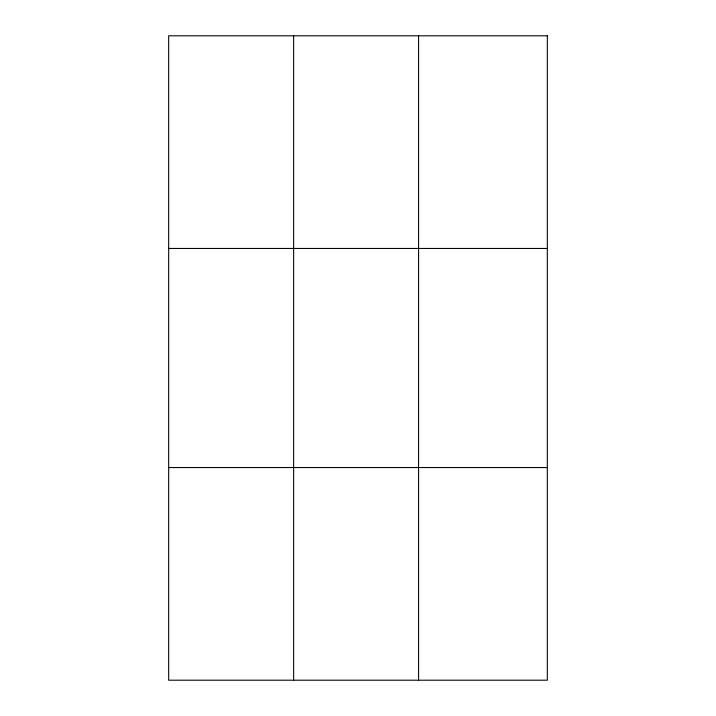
<?xml version="1.0" encoding="UTF-8"?>
<svg xmlns="http://www.w3.org/2000/svg" width="716" height="716" viewBox="0 0 716 716"><rect width="100%" height="100%" fill="white"/><g stroke="black" fill="none" stroke-linecap="round" stroke-linejoin="round"><path stroke-width="1.07" d="M293.632 35.8L293.632 680.2M418.583 35.8L418.583 680.2M168.672 248.452L547.328 248.452M168.672 467.548L547.328 467.548M547.328 35.8L547.328 680.2L168.672 680.2L168.672 35.8L547.328 35.8"/></g></svg>
